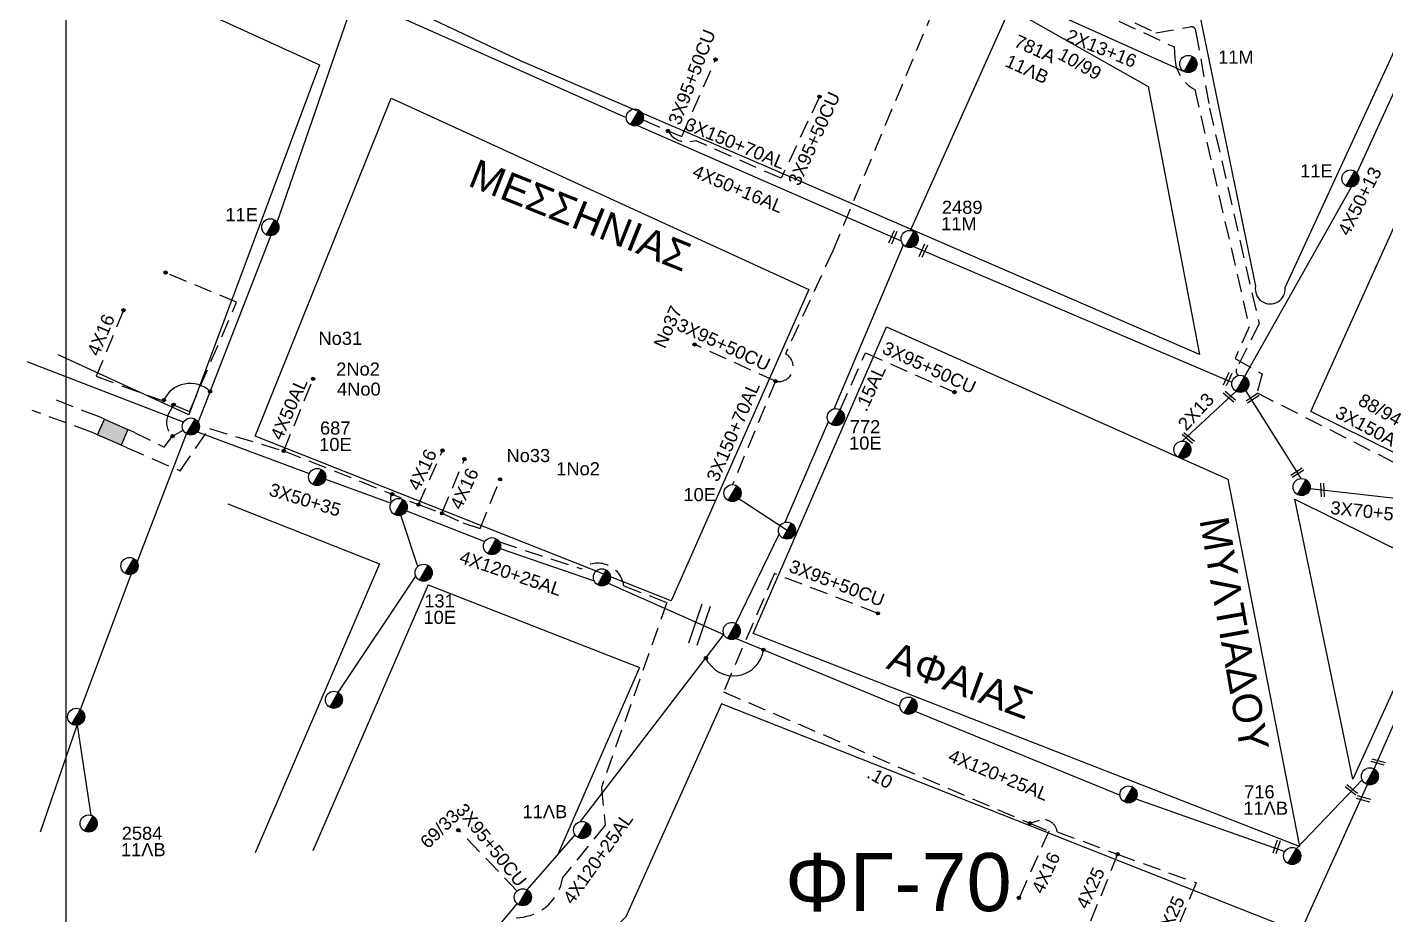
# Model space of a CAD drawing. Header units: millimetres. Extents: x 8791 to 11104, y 1833 to 2902.
# Drawn here: x 8822.5 to 9013.5, y 2456.7 to 2581.6 of the extents above; entities that cross this region are included whole.
import ezdxf
from ezdxf.enums import TextEntityAlignment as Align

# ---------------------------------------------------------------- set-up
doc = ezdxf.new("R2010")
doc.units = ezdxf.units.MM
doc.linetypes.add('DASHED', pattern=[19.05, 12.7, -6.35])
for name, color, linetype in [('Link Box 4 Διευθύνσεων', 7, 'Continuous'), ('Γέφυρες Εναερίου Δικτύου', 7, 'Continuous'), ('Γυμνά εναέρια ΧΤ (3Φ)   4x50AL', 7, 'Continuous'), ('Γυμνά εναέρια ΧΤ και ΦΟΠ (3Φ)   4x50+16AL', 7, 'Continuous'), ('Εναέρια παροχή ΧΤ 4x16', 7, 'SYN_LINE'), ('Επιγραφές - Σχήματα', 7, 'Continuous'), ('Καλώδια ΧΤ   2x13', 7, 'Continuous'), ('Καλώδια ΧΤ   3x150+70AL', 7, 'DASHED'), ('Καλώδια ΧΤ   3x150AL+50CU', 7, 'DASHED'), ('Καλώδια ΧΤ   3x95+50CU', 7, 'DASHED'), ('Καλώδια ΧΤ   4x50+13', 7, 'Continuous'), ('Μηχανική τομή', 7, 'Continuous'), ('Στύλος ΦΜ', 7, 'Continuous'), ('Στύλος ΦΜ @ 1', 7, 'Continuous'), ('Συνδέσεις', 7, 'Continuous'), ('Συνεστραμμένα ΧΤ   3x70+54.6+25AL', 7, 'SYN_LINE'), ('Συνεστραμμένα ΧΤ   4x120+25AL', 7, 'SYN_LINE'), ('Τομή', 7, 'Continuous'), ('Υπόβαθρο ΔΕΗ', 7, 'Continuous'), ('Υπόγεια Καλώδια Δικτύου ΧΤ   .10', 7, 'DASHED'), ('Υπόγεια Καλώδια Δικτύου ΧΤ   .15', 7, 'DASHED')]:
    doc.layers.add(name, color=color, linetype=linetype)
doc.styles.add('ar', font='ARIAL.TTF')
doc.styles.get("Standard").update_dxf_attribs({"font": 'ARIAL.TTF'})
doc.linetypes.add('SYN_LINE', pattern='A,0.5,-0.0001,["/\\/\\/\\/",Standard,S=0.1,R=0,X=0,Y=-0.05],-0.25', length=0.7501)

# ---------------------------------------------------------------- blocks, each defined once
blk = doc.blocks.new('ΥΠΑΡΧΩΝ ΤΣΙΜΕΝΤΕΝΙΟΣ ΣΤΥΛΟΣ')
at = {"layer": 'Στύλος ΦΜ'}
blk.add_hatch(color=256, dxfattribs=at).paths.add_polyline_path([(-1.29, -2.28, 0.574793), (2.62, 0, 0.268822), (1.3, 2.27)])
blk.add_line((-1.29, -2.28), (1.3, 2.27), dxfattribs=at)
blk.add_circle((0, 0), 2.62, dxfattribs=at)
at = {"layer": 'Στύλος ΦΜ', "flags": 4}
for tag, p in [('ΑΡΙΘΜΟΣ', (-4.68, 8.05)), ('ΤΥΠΟΣ', (-4.91, 3.03))]:
    blk.add_attdef(tag, p, '', height=4, dxfattribs=at)
blk = doc.blocks.new('LINK BOX 4 ΑΝΑΧΩΡΗΣΕΩΝ')
at = {"layer": 'Link Box 4 Διευθύνσεων', "ltscale": 40}
blk.add_hatch(color=256, dxfattribs=at).paths.add_polyline_path([(-3.54, 0), (-3.54, -4.67), (3.54, -4.67), (3.54, 0)])
for p, q in [((-3.54, 0), (-5.33, 0)), ((5.33, 0), (3.54, 0)), ((-3.54, -4.67), (-5.33, -4.67)), ((5.33, -4.67), (3.54, -4.67))]:
    blk.add_line(p, q, dxfattribs=at)
blk.add_lwpolyline([(-3.54, -4.67), (-3.54, 0), (3.54, 0), (3.54, -4.67)], close=True, dxfattribs=at)
blk = doc.blocks.new('ΤΟΜΗ')
at = {"layer": 'Τομή', "ltscale": 40}
for p, q in [((-5.68, 0), (5.68, 0)), ((5.68, -2.33), (-5.68, -2.33))]:
    blk.add_line(p, q, dxfattribs=at)
blk = doc.blocks.new('_ΣΥΝΔΕΣΗ')
at = {"layer": 'Συνδέσεις', "linetype": 'SYN_LINE', "ltscale": 40}
blk.add_hatch(color=256, dxfattribs=at).paths.add_polyline_path([(0.5, -0.01, 1), (-0.5, -0.01, 1)])
at = {"layer": 'Συνδέσεις'}
blk.add_circle((0, -0.01), 0.5, dxfattribs=at)
blk = doc.blocks.new('ΜΗΧΑΝΙΚΗ ΤΟΜΗ')
at = {"layer": 'Μηχανική τομή', "ltscale": 40}
for p, q in [((-1.89, 0.78), (1.89, 0.78)), ((1.89, 0), (-1.89, 0))]:
    blk.add_line(p, q, dxfattribs=at)

msp = doc.modelspace()

# ---------------------------------------------------------------- linework, layer by layer
at = {"layer": 'Γέφυρες Εναερίου Δικτύου', "color": 62, "linetype": 'DASHED', "ltscale": 0.2}
msp.add_line((8832.5, 2526.79), (8825.97, 2529.35), dxfattribs=at)
at = {"layer": 'Γέφυρες Εναερίου Δικτύου', "color": 30, "linetype": 'DASHED', "ltscale": 0.2}
msp.add_line((8831.54, 2524.61), (8823.17, 2527.66), dxfattribs=at)
at = {"layer": 'Γέφυρες Εναερίου Δικτύου', "color": 1, "linetype": 'DASHED', "ltscale": 0.2}
msp.add_lwpolyline([(8965.51, 2591.17), (8964.47, 2588.79), (8981.12, 2580.76), (8985.99, 2581.61, -0.51938), (8986.76, 2580.84), (8988.69, 2570.18), (8995.65, 2539.83), (8992.48, 2533.51, 0.423019), (8992.8, 2532.59, 1.909095)], format="xyb", dxfattribs=at)
at = {"layer": 'Γέφυρες Εναερίου Δικτύου', "color": 27, "linetype": 'DASHED', "ltscale": 0.2}
for points in [[(8836.52, 2522.42), (8843.98, 2519.19), (8848.11, 2525.11), (8858.55, 2521.98), (8877.49, 2514.42), (8880.79, 2513.2), (8883.72, 2511.85), (8886.16, 2511.06), (8888.95, 2517.98)], [(8888.87, 2509.17), (8900.36, 2505.4)]]:
    msp.add_lwpolyline(points, dxfattribs=at)
at = {"layer": 'Γέφυρες Εναερίου Δικτύου', "color": 62, "linetype": 'DASHED', "ltscale": 0.2}
msp.add_lwpolyline([(8837.48, 2524.6), (8841.75, 2522.5), (8842.92, 2524.05), (8844.41, 2524.88)], dxfattribs=at)
at = {"layer": 'Γέφυρες Εναερίου Δικτύου', "color": 27}
for points in [[(8877.41, 2505.74), (8875.01, 2512.92)], [(8866.2, 2488.02), (8877.11, 2504.35)]]:
    msp.add_lwpolyline(points, dxfattribs=at)
at = {"layer": 'Γέφυρες Εναερίου Δικτύου', "color": 27, "linetype": 'DASHED', "ltscale": 0.2}
msp.add_lwpolyline([(8906.35, 2503), (8912.4, 2500.66), (8903.2, 2474.65), (8903.75, 2469.36), (8897.74, 2461.97), (8897.42, 2460.65, -0.3062), (8891.21, 2456.34)], format="xyb", dxfattribs=at)
at = {"layer": 'Γέφυρες Εναερίου Δικτύου', "color": 173, "linetype": 'DASHED', "ltscale": 0.2}
for points in [[(8963.43, 2469.62), (8966.09, 2468.52), (8961.89, 2459.11)], [(8975.77, 2465.26), (8970.8, 2452.99)], [(8986.81, 2461.26), (8981.85, 2449.28)]]:
    msp.add_lwpolyline(points, dxfattribs=at)
at = {"layer": 'Γέφυρες Εναερίου Δικτύου', "color": 27, "linetype": 'DASHED', "ltscale": 0.2}
for centre, radius, start, end in [((8874.49, 2515.25), 0.954, 137.779, 212.7381), ((8902.69, 2502.48), 3.7, 8.1221, 128.1367)]:
    msp.add_arc(centre, radius, start, end, dxfattribs=at)
at = {"layer": 'Γυμνά εναέρια ΧΤ (3Φ)   4x50AL', "color": 27, "linetype": 'DASHED', "ltscale": 0.2}
msp.add_lwpolyline([(8858.55, 2521.98), (8862.68, 2532.1)], dxfattribs=at)
at = {"layer": 'Γυμνά εναέρια ΧΤ και ΦΟΠ (3Φ)   4x50+16AL', "color": 151}
for p, q in [((8837.96, 2506.31), (8844.9, 2524.36)), ((8829.97, 2485.63), (8837.09, 2504.61)), ((8824.35, 2468.41), (8829.52, 2483.39)), ((8829.52, 2483.39), (8831.44, 2470.75))]:
    msp.add_line(p, q, dxfattribs=at)
at = {"layer": 'Γυμνά εναέρια ΧΤ και ΦΟΠ (3Φ)   4x50+16AL', "color": 62}
for points in [[(8857.63, 2554.13), (8868.04, 2584.27)], [(8846.54, 2525.99), (8856.73, 2552.22)]]:
    msp.add_lwpolyline(points, dxfattribs=at)
at = {"layer": 'Γυμνά εναέρια ΧΤ και ΦΟΠ (3Φ)   4x50+16AL', "color": 133}
for points in [[(8869.83, 2585.19), (8906.7, 2568.87)], [(8908.27, 2567.71), (8945.35, 2551.53)], [(8947.08, 2550.7), (8991.83, 2531.65)]]:
    msp.add_lwpolyline(points, dxfattribs=at)
at = {"layer": 'Γυμνά εναέρια ΧΤ και ΦΟΠ (3Φ)   4x50+16AL', "color": 6, "ltscale": 0.2}
msp.add_lwpolyline([(8991.82, 2433.09), (9010.89, 2475.07)], dxfattribs=at)
at = {"layer": 'Εναέρια παροχή ΧΤ 4x16', "color": 62, "linetype": 'DASHED', "ltscale": 0.2}
msp.add_lwpolyline([(8851.92, 2542.87), (8841.94, 2547.04)], dxfattribs=at)
msp.add_lwpolyline([(8836.02, 2541.74), (8832.19, 2532.46), (8843.04, 2528.47), (8842.37, 2527.2, 0.343913), (8842.92, 2524.05, 0.384313)], format="xyb", dxfattribs=at)
at = {"layer": 'Εναέρια παροχή ΧΤ 4x16', "color": 27, "linetype": 'DASHED', "ltscale": 0.2}
for points in [[(8877.49, 2514.42), (8880.88, 2522.04)], [(8880.79, 2513.2), (8883.94, 2520.82)]]:
    msp.add_lwpolyline(points, dxfattribs=at)
at = {"layer": 'Επιγραφές - Σχήματα'}
msp.add_lwpolyline([(10868.02, 2888.59), (10868.02, 1855.69), (8827.98, 1855.69), (8827.98, 2890.56)], dxfattribs=at)
at = {"layer": 'Επιγραφές - Σχήματα', "ltscale": 20}
for centre, radius, start, end in [((8845.38, 2527.36), 4.09, 46.5496, 156.2197), ((8921.76, 2494.59), 4.25, 204.3104, 352.4703)]:
    msp.add_arc(centre, radius, start, end, dxfattribs=at)
at = {"layer": 'Καλώδια ΧΤ   2x13', "color": 30}
msp.add_lwpolyline([(8984.86, 2523.36), (8992.41, 2530.36)], dxfattribs=at)
at = {"layer": 'Καλώδια ΧΤ   3x150+70AL', "color": 173, "ltscale": 0.2}
for points in [[(8962.43, 2592.41), (8962.02, 2591.51), (8954.3, 2594.63), (8935.73, 2550.1), (8929.07, 2535.64)], [(8927.67, 2531.77), (8921.64, 2517.24)]]:
    msp.add_lwpolyline(points, dxfattribs=at)
at = {"layer": 'Καλώδια ΧΤ   3x150+70AL', "color": 133, "ltscale": 0.2}
msp.add_lwpolyline([(8928.46, 2560.3), (8916.52, 2565.55), (8915.68, 2565.44, -0.301755), (8912.53, 2566.97, -1.753852)], format="xyb", dxfattribs=at)
at = {"layer": 'Καλώδια ΧΤ   3x150+70AL', "color": 62, "linetype": 'DASHED', "ltscale": 0.2}
msp.add_lwpolyline([(8843.04, 2528.47), (8845.3, 2527.53), (8851.92, 2542.87)], dxfattribs=at)
at = {"layer": 'Καλώδια ΧΤ   3x150+70AL', "color": 173, "ltscale": 0.2}
msp.add_arc((8928.09, 2533.8), 2.08, 258.2456, 62.012, dxfattribs=at)
at = {"layer": 'Καλώδια ΧΤ   3x150AL+50CU', "color": 30, "ltscale": 0.2}
msp.add_lwpolyline([(8963.43, 2592.01), (8962.11, 2588.83), (8983.73, 2578.77), (8983.81, 2577.18, 0.264758), (8986.61, 2572.8), (8994.24, 2539.44), (8992.27, 2534.97), (8996.07, 2532.83), (8995.38, 2530.13), (9023.91, 2515.66), (9025.92, 2515.92, -0.37576), (9027.27, 2515.01, -1.314669)], format="xyb", dxfattribs=at)
at = {"layer": 'Καλώδια ΧΤ   3x95+50CU', "color": 133, "ltscale": 0.2}
for points in [[(8909.06, 2568.51), (8912.53, 2566.97), (8914.49, 2566.17), (8919.23, 2576.99)], [(8933.85, 2571.77), (8928.46, 2560.3)]]:
    msp.add_lwpolyline(points, dxfattribs=at)
at = {"layer": 'Καλώδια ΧΤ   3x95+50CU', "color": 173, "ltscale": 0.2}
for points in [[(8927.67, 2531.77), (8916.29, 2536.94)], [(8942.08, 2499.13), (8927.52, 2504.73), (8920.36, 2488.08)]]:
    msp.add_lwpolyline(points, dxfattribs=at)
at = {"layer": 'Καλώδια ΧΤ   3x95+50CU', "ltscale": 0.2}
msp.add_lwpolyline([(8940.34, 2535.75), (8952.84, 2530.24)], dxfattribs=at)
at = {"layer": 'Καλώδια ΧΤ   3x95+50CU', "color": 1, "ltscale": 0.2}
msp.add_lwpolyline([(8891.34, 2460.09), (8883.12, 2468.72)], dxfattribs=at)
at = {"layer": 'Καλώδια ΧΤ   4x50+13', "color": 1}
for points in [[(9021.83, 2588.15), (9009.4, 2561.06)], [(9008.6, 2559.07), (8993.61, 2532.45)]]:
    msp.add_lwpolyline(points, dxfattribs=at)
at = {"layer": 'Καλώδια ΧΤ   4x50+13', "color": 30}
for points in [[(8993.75, 2530.46), (9001.5, 2518.09)], [(9011.83, 2477.27), (9019.39, 2494.42)]]:
    msp.add_lwpolyline(points, dxfattribs=at)
at = {"layer": 'Συνεστραμμένα ΧΤ   3x70+54.6+25AL', "color": 30, "linetype": 'SYN_LINE', "ltscale": 20}
msp.add_lwpolyline([(9002.81, 2516.7), (9026.76, 2513.95)], dxfattribs=at)
at = {"layer": 'Συνεστραμμένα ΧΤ   4x120+25AL', "color": 133, "ltscale": 20}
msp.add_line((8961.7, 2585.87), (8985.1, 2575.33), dxfattribs=at)
msp.add_lwpolyline([(8946.64, 2552.97), (8961.45, 2586.05)], dxfattribs=at)
at = {"layer": 'Συνεστραμμένα ΧΤ   4x120+25AL', "color": 173, "ltscale": 20}
for points in [[(8935.92, 2527.9), (8945.65, 2550.95)], [(8929.02, 2511.94), (8935.11, 2526.12)]]:
    msp.add_lwpolyline(points, dxfattribs=at)
at = {"layer": 'Συνεστραμμένα ΧΤ   4x120+25AL', "color": 27, "ltscale": 20}
for points in [[(8844.45, 2526.02), (8822.48, 2534.48)], [(8846.42, 2524.65), (8862.14, 2518.8)], [(8875.78, 2513.56), (8886.83, 2509.24)], [(8904.14, 2503.37), (8920.42, 2496.14)]]:
    msp.add_lwpolyline(points, dxfattribs=at)
at = {"layer": 'Συνεστραμμένα ΧΤ   4x120+25AL', "color": 27, "ltscale": 10}
msp.add_lwpolyline([(8864.4, 2518), (8873.63, 2514.63)], dxfattribs=at)
at = {"layer": 'Συνεστραμμένα ΧΤ   4x120+25AL', "color": 173, "ltscale": 10}
msp.add_lwpolyline([(8929.29, 2510.77), (8921.87, 2515.66)], dxfattribs=at)
at = {"layer": 'Συνεστραμμένα ΧΤ   4x120+25AL', "color": 173, "ltscale": 15}
msp.add_lwpolyline([(8922.11, 2497.69), (8928.21, 2510.25)], dxfattribs=at)
at = {"layer": 'Συνεστραμμένα ΧΤ   4x120+25AL', "color": 27, "ltscale": 15}
msp.add_lwpolyline([(8888.98, 2508.25), (8902.17, 2503.72)], dxfattribs=at)
at = {"layer": 'Συνεστραμμένα ΧΤ   4x120+25AL', "color": 1, "ltscale": 20}
for points in [[(8900.27, 2469.85), (8920.42, 2496.14)], [(8922.13, 2495.61), (8945.16, 2486.1)], [(8947.26, 2485.36), (8976.1, 2473.57)], [(8978.32, 2473.03), (8999.27, 2465.64)], [(8892.76, 2460.25), (8899.51, 2467.98)], [(8880, 2444.76), (8891.37, 2458.3)]]:
    msp.add_lwpolyline(points, dxfattribs=at)
at = {"layer": 'Συνεστραμμένα ΧΤ   4x120+25AL', "color": 1, "ltscale": 15}
msp.add_lwpolyline([(9000.9, 2466.06), (9010.13, 2475.74)], dxfattribs=at)
at = {"layer": 'Υπόβαθρο ΔΕΗ'}
msp.add_lwpolyline([(9042.68, 2653.69), (9004.74, 2629.87), (8986.31, 2588.2), (8995.15, 2545.13, 1.152033), (8999.31, 2544.94), (9025.1, 2600.85), (9047.83, 2650.47, 0.878609), (9044.37, 2654.75), (9042.68, 2653.69)], format="xyb", dxfattribs=at)
for points in [[(9059.15, 2651.81), (9086.34, 2642.54), (9056.4, 2578.5), (9027.02, 2515.63), (9002.91, 2527.52), (9029.58, 2586.65)], [(8873.64, 2571.55), (8932.37, 2544.66), (8912.99, 2500.89), (8854.53, 2524.05)], [(8943.29, 2539.43), (8991.24, 2517.99), (9001.33, 2466.33), (8924.54, 2496.31)], [(9000.67, 2515.21), (9021.94, 2504.66), (9008.85, 2475.82)], [(8975.06, 2402.78), (8999.05, 2455.2), (8920.09, 2486.43), (8906.63, 2456.47), (8893.13, 2442.98)]]:
    msp.add_lwpolyline(points, close=True, dxfattribs=at)
msp.add_lwpolyline([(8898.5, 2639.1), (8949.52, 2619.96), (8942.11, 2601.1, 0.502334), (8945.56, 2592.76), (8980.07, 2573.21), (8987.29, 2535.51), (8926.35, 2561.95), (8891.83, 2576.82), (8878.21, 2583.22)], format="xyb", close=True, dxfattribs=at)
for points in [[(8827.16, 2592.91), (8863.57, 2576.26), (8845.2, 2527.05), (8826.83, 2535.47)], [(8850.68, 2514.53), (8871.99, 2506.09), (8854.51, 2465.47)], [(8878.86, 2503.14), (8862.64, 2465.73)], [(8878.86, 2503.14), (8908.57, 2491.53), (8897.15, 2465.45)]]:
    msp.add_lwpolyline(points, dxfattribs=at)
at = {"layer": 'Υπόγεια Καλώδια Δικτύου ΧΤ   .10', "color": 173, "ltscale": 0.2}
msp.add_lwpolyline([(8920.36, 2488.08), (8963.43, 2469.62), (8964.77, 2470.03, -0.459926), (8967.28, 2468.42), (8975.77, 2465.26), (8986.81, 2461.26)], format="xyb", dxfattribs=at)
at = {"layer": 'Υπόγεια Καλώδια Δικτύου ΧΤ   .15', "ltscale": 0.2}
msp.add_lwpolyline([(8936.75, 2527.76), (8940.34, 2535.75)], dxfattribs=at)

# ---------------------------------------------------------------- block references
at = {"layer": 'Link Box 4 Διευθύνσεων', "xscale": 0.5104822389464212, "yscale": 0.5104822389464212, "zscale": 0.5104822389464212, "rotation": 336.338596671683}
msp.add_blockref('LINK BOX 4 ΑΝΑΧΩΡΗΣΕΩΝ', (8834.99, 2525.7), dxfattribs=at)
at = {"layer": 'Μηχανική τομή'}
for p, xscale, yscale, zscale, rotation in [((8943.99, 2552.09), 0.5104822389465652, 0.5104822389465652, 0.5104822389465652, 245.6679469187155), ((8948.26, 2550.19), 0.5104822389465652, 0.5104822389465652, 0.5104822389465652, 245.6679469187155), ((8991.05, 2532.16), 0.5104822389465652, 0.5104822389465652, 0.5104822389465652, 245.6679469187155), ((8991.61, 2529.76), 0.510482238946484, 0.510482238946484, 0.510482238946484, 139.5927283400722), ((8994.63, 2529.56), 0.5104822389464702, 0.5104822389464702, 0.5104822389464702, 212.8853291536333), ((8985.82, 2523.95), 0.510482238946484, 0.510482238946484, 0.510482238946484, 139.5927283400722), ((9000.91, 2519.08), 0.5104822389464702, 0.5104822389464702, 0.5104822389464702, 212.8853291536333), ((9004.76, 2516.49), 0.5104822389465152, 0.5104822389465152, 0.5104822389465152, 92.96078094854953), ((9012.43, 2478.43), 0.5104822389464337, 0.5104822389464337, 0.5104822389464337, 164.5229313551866), ((9008.74, 2474.47), 0.5104822389464334, 0.5104822389464334, 0.5104822389464334, 141.5173471765173), ((9010.38, 2473.24), 0.5104822389464337, 0.5104822389464337, 0.5104822389464337, 164.5229313551866), ((8997.94, 2466.36), 0.5104822389465081, 0.5104822389465081, 0.5104822389465081, 251.5098013596451)]:
    msp.add_blockref('ΜΗΧΑΝΙΚΗ ΤΟΜΗ', p, dxfattribs=dict(at, xscale=xscale, yscale=yscale, zscale=zscale, rotation=rotation))
at = {"layer": 'Στύλος ΦΜ @ 1', "ltscale": 40}
ref = msp.add_blockref('ΥΠΑΡΧΩΝ ΤΣΙΜΕΝΤΕΝΙΟΣ ΣΤΥΛΟΣ', (8985.7, 2576.38), dxfattribs=dict(at, xscale=0.4594340150515993, yscale=0.4594340150515993, zscale=0.4594340150515993))
ref.add_attrib('ΤΥΠΟΣ', '11M', (8989.89, 2576.43), dxfattribs={"layer": 'Στύλος ΦΜ', "height": 1.838, "flags": 4})
at = {"layer": 'Στύλος ΦΜ @ 1', "ltscale": 40, "xscale": 0.4594340150515993, "yscale": 0.4594340150515993, "zscale": 0.4594340150515993}
for p in [(8907.9, 2568.86), (8993.01, 2531.4), (8845.49, 2525.41), (8984.87, 2522.15), (9001.63, 2516.89), (8874.7, 2514.09), (8929.29, 2510.77), (8887.82, 2508.57), (8836.87, 2505.79), (8903.27, 2504.2), (8921.52, 2496.65), (8865.6, 2486.98), (8946.36, 2486.15), (8829.37, 2484.58), (9011.23, 2476.22), (8977.3, 2473.67), (8892.16, 2459.21)]:
    msp.add_blockref('ΥΠΑΡΧΩΝ ΤΣΙΜΕΝΤΕΝΙΟΣ ΣΤΥΛΟΣ', p, dxfattribs=at)
at = {"layer": 'Στύλος ΦΜ @ 1', "ltscale": 40}
ref = msp.add_blockref('ΥΠΑΡΧΩΝ ΤΣΙΜΕΝΤΕΝΙΟΣ ΣΤΥΛΟΣ', (9008.49, 2560.27), dxfattribs=dict(at, xscale=0.4594340150515993, yscale=0.4594340150515993, zscale=0.4594340150515993))
ref.add_attrib('ΤΥΠΟΣ', '11E', (9001.42, 2560.44), dxfattribs={"layer": 'Στύλος ΦΜ', "height": 1.838, "flags": 4})
ref = msp.add_blockref('ΥΠΑΡΧΩΝ ΤΣΙΜΕΝΤΕΝΙΟΣ ΣΤΥΛΟΣ', (8856.66, 2553.42), dxfattribs=dict(at, xscale=0.4594340150515993, yscale=0.4594340150515993, zscale=0.4594340150515993))
ref.add_attrib('ΤΥΠΟΣ', '11E', (8850.34, 2554.27), dxfattribs={"layer": 'Στύλος ΦΜ', "height": 1.838, "flags": 4})
ref = msp.add_blockref('ΥΠΑΡΧΩΝ ΤΣΙΜΕΝΤΕΝΙΟΣ ΣΤΥΛΟΣ', (8946.53, 2551.77), dxfattribs=dict(at, xscale=0.4594340150515993, yscale=0.4594340150515993, zscale=0.4594340150515993))
ref.add_attrib('ΤΥΠΟΣ', '11M', (8950.95, 2553), dxfattribs={"layer": 'Στύλος ΦΜ', "height": 1.838, "flags": 4})
ref.add_attrib('ΑΡΙΘΜΟΣ', '2489', (8951.06, 2555.31), dxfattribs={"layer": 'Στύλος ΦΜ', "height": 1.838, "flags": 4})
ref = msp.add_blockref('ΥΠΑΡΧΩΝ ΤΣΙΜΕΝΤΕΝΙΟΣ ΣΤΥΛΟΣ', (8936.16, 2526.72), dxfattribs=dict(at, xscale=0.4594340150515993, yscale=0.4594340150515993, zscale=0.4594340150515993))
ref.add_attrib('ΤΥΠΟΣ', '10E', (8938.01, 2522.16), dxfattribs={"layer": 'Στύλος ΦΜ', "height": 1.838, "flags": 4})
ref.add_attrib('ΑΡΙΘΜΟΣ', '772', (8938.12, 2524.46), dxfattribs={"layer": 'Στύλος ΦΜ', "height": 1.838, "flags": 4})
ref = msp.add_blockref('ΥΠΑΡΧΩΝ ΤΣΙΜΕΝΤΕΝΙΟΣ ΣΤΥΛΟΣ', (8863.24, 2518.31), dxfattribs=dict(at, xscale=0.4594340150515993, yscale=0.4594340150515993, zscale=0.4594340150515993))
ref.add_attrib('ΤΥΠΟΣ', '10E', (8863.53, 2521.96), dxfattribs={"layer": 'Στύλος ΦΜ', "height": 1.838, "flags": 4})
ref.add_attrib('ΑΡΙΘΜΟΣ', '687', (8863.64, 2524.27), dxfattribs={"layer": 'Στύλος ΦΜ', "height": 1.838, "flags": 4})
ref = msp.add_blockref('ΥΠΑΡΧΩΝ ΤΣΙΜΕΝΤΕΝΙΟΣ ΣΤΥΛΟΣ', (8921.63, 2516.04), dxfattribs=dict(at, xscale=0.4594340150515993, yscale=0.4594340150515993, zscale=0.4594340150515993))
ref.add_attrib('ΤΥΠΟΣ', '10E', (8914.73, 2514.91), dxfattribs={"layer": 'Στύλος ΦΜ', "height": 1.838, "flags": 4})
ref = msp.add_blockref('ΥΠΑΡΧΩΝ ΤΣΙΜΕΝΤΕΝΙΟΣ ΣΤΥΛΟΣ', (8878.21, 2504.84), dxfattribs=dict(at, xscale=0.4594340150515993, yscale=0.4594340150515993, zscale=0.4594340150515993))
ref.add_attrib('ΤΥΠΟΣ', '10E', (8878.19, 2497.65), dxfattribs={"layer": 'Στύλος ΦΜ', "height": 1.838, "flags": 4})
ref.add_attrib('ΑΡΙΘΜΟΣ', '131', (8878.3, 2499.96), dxfattribs={"layer": 'Στύλος ΦΜ', "height": 1.838, "flags": 4})
ref = msp.add_blockref('ΥΠΑΡΧΩΝ ΤΣΙΜΕΝΤΕΝΙΟΣ ΣΤΥΛΟΣ', (9000.3, 2465.02), dxfattribs=dict(at, xscale=0.4594340150515993, yscale=0.4594340150515993, zscale=0.4594340150515993))
ref.add_attrib('ΤΥΠΟΣ', '11ΛB', (8993.44, 2470.81), dxfattribs={"layer": 'Στύλος ΦΜ', "height": 1.838, "flags": 4})
ref.add_attrib('ΑΡΙΘΜΟΣ', '716', (8993.55, 2473.12), dxfattribs={"layer": 'Στύλος ΦΜ', "height": 1.838, "flags": 4})
ref = msp.add_blockref('ΥΠΑΡΧΩΝ ΤΣΙΜΕΝΤΕΝΙΟΣ ΣΤΥΛΟΣ', (8900.49, 2468.67), dxfattribs=dict(at, xscale=0.4594340150515993, yscale=0.4594340150515993, zscale=0.4594340150515993))
ref.add_attrib('ΤΥΠΟΣ', '11ΛB', (8892.11, 2470.33), dxfattribs={"layer": 'Στύλος ΦΜ', "height": 1.838, "flags": 4})
ref = msp.add_blockref('ΥΠΑΡΧΩΝ ΤΣΙΜΕΝΤΕΝΙΟΣ ΣΤΥΛΟΣ', (8831.13, 2469.59), dxfattribs=dict(at, xscale=0.4594340150515993, yscale=0.4594340150515993, zscale=0.4594340150515993))
ref.add_attrib('ΤΥΠΟΣ', '11ΛB', (8835.66, 2464.98), dxfattribs={"layer": 'Στύλος ΦΜ', "height": 1.838, "flags": 4})
ref.add_attrib('ΑΡΙΘΜΟΣ', '2584', (8835.77, 2467.29), dxfattribs={"layer": 'Στύλος ΦΜ', "height": 1.838, "flags": 4})
at = {"layer": 'Συνδέσεις', "xscale": 0.4594340150518314, "yscale": 0.4594340150518314, "zscale": 0.4594340150518314}
for p in [(8919.24, 2577), (8933.86, 2571.79), (8912.54, 2566.98), (8841.94, 2547.05), (8836.02, 2541.75), (8916.3, 2536.95), (8848.2, 2530.34), (8862.68, 2532.11), (8927.68, 2531.78), (8841.69, 2529.13), (8843.04, 2528.48), (8952.85, 2530.25), (8842.92, 2524.06), (8858.55, 2521.98), (8880.88, 2522.04), (8883.94, 2520.83), (8888.96, 2517.98), (8873.79, 2515.9), (8877.49, 2514.42), (8880.79, 2513.2), (8942.08, 2499.14), (8917.89, 2492.84), (8925.97, 2494.03), (8963.43, 2469.63), (8883.07, 2468.65), (8975.77, 2465.27), (8961.89, 2459.12)]:
    msp.add_blockref('_ΣΥΝΔΕΣΗ', p, dxfattribs=at)
at = {"layer": 'Τομή', "xscale": 0.5104822389466142, "yscale": 0.5104822389466142, "zscale": 0.5104822389466142, "rotation": 251.1589348273367}
msp.add_blockref('ΤΟΜΗ', (8917.55, 2497.35), dxfattribs=at)

# ---------------------------------------------------------------- texts
at = {"layer": 'Γυμνά εναέρια ΧΤ (3Φ)   4x50AL', "ltscale": 0.2}
msp.add_text('4X50AL', height=1.838, rotation=66.0864, dxfattribs=at).set_placement((8859.27, 2527.88), align=Align.MIDDLE)
at = {"layer": 'Γυμνά εναέρια ΧΤ και ΦΟΠ (3Φ)   4x50+16AL', "ltscale": 0.2}
msp.add_text('4X50+16AL', height=1.838, rotation=337.2272, dxfattribs=at).set_placement((8922.41, 2558.82), align=Align.MIDDLE)
at = {"layer": 'Εναέρια παροχή ΧΤ 4x16', "ltscale": 20}
for s, rotation, p in [('4X16', 67.3229, (8832.85, 2538.28)), ('4X16', 64.6346, (8878.02, 2519.34)), ('4X16', 65.1668, (8883.92, 2516.67)), ('4X16', 65.1668, (8965.67, 2462.67)), ('4X25', 65.1668, (8971.93, 2460.52)), ('4X25', 65.1668, (8983.17, 2456.49))]:
    msp.add_text(s, height=1.838, rotation=rotation, dxfattribs=at).set_placement(p, align=Align.MIDDLE)
at = {"layer": 'Επιγραφές - Σχήματα', "ltscale": 20, "attachment_point": 1, "style": 'ar'}
for s, insert, char_height, width, rotation in [('781Α\\P11ΛΒ', (8961.82, 2580.58), 1.838, 11.6488, 335.627), ('2Χ13+16', (8969.04, 2581.36), 1.838, 19.788, 338.141), ('10/99', (8968.1, 2578.78), 1.838, 19.788, 330.8363), ('ΜΕΣΣΗΝΙΑΣ', (8885.78, 2563.12), 4.084, 40.3352, 338.1365), ('Νο37', (8910.45, 2536.98), 1.838, 19.788, 66.0341), ('88/94', (9010.3, 2530.15), 1.838, 19.788, 330.8363), ('3Χ50+35', (8856.87, 2517.5), 1.838, 21.0791, 342.9648), ('3X70+54.6+25AL', (9005.8, 2514.94), 1.8377, 19.788, 353.8407), ('ΜΥΛΤΙΑΔΟΥ', (8991.27, 2513), 4.084, 40.3352, 280.0377), ('ΑΦΑΙΑΣ', (8944.49, 2495.27), 4.084, 40.3352, 339.7879), ('69/33', (8877.54, 2467.24), 1.838, 19.788, 44.395)]:
    msp.add_mtext(s, dxfattribs=dict(at, insert=insert, char_height=char_height, width=width, rotation=rotation))
at = {"layer": 'Επιγραφές - Σχήματα', "ltscale": 20, "width": 19.788, "attachment_point": 1, "style": 'ar'}
for s, insert, char_height in [('Νο31', (8863.43, 2538.72), 1.838), ('2Νο2', (8865.92, 2534.4), 1.838), ('4Νο0', (8866.03, 2531.58), 1.838), ('Νο33', (8889.86, 2522.24), 1.838), ('1Νο2', (8896.85, 2520.38), 1.838), ('ΦΓ-70', (8929, 2465.43), 8.168)]:
    msp.add_mtext(s, dxfattribs=dict(at, insert=insert, char_height=char_height))
at = {"layer": 'Καλώδια ΧΤ   2x13', "ltscale": 0.2}
msp.add_text('2X13', height=1.838, rotation=47.303, dxfattribs=at).set_placement((8986.77, 2527.49), align=Align.MIDDLE)
at = {"layer": 'Καλώδια ΧΤ   3x150+70AL', "ltscale": 0.2}
for rotation, p in [(337.5748, (8922.01, 2565.23)), (66.4586, (8921.71, 2524.69))]:
    msp.add_text('3X150+70AL', height=1.838, rotation=rotation, dxfattribs=at).set_placement(p, align=Align.MIDDLE)
at = {"layer": 'Καλώδια ΧΤ   3x150AL+50CU', "ltscale": 0.2}
msp.add_text('3X150AL+50CU', height=1.8377, rotation=332.173, dxfattribs=at).set_placement((9014.85, 2523.25), align=Align.MIDDLE)
at = {"layer": 'Καλώδια ΧΤ   3x95+50CU', "ltscale": 0.2}
for rotation, p in [(68.8633, (8915.92, 2574.54)), (65.5875, (8933.09, 2565.89)), (335.1897, (8920.39, 2536.93)), (335.4947, (8949.29, 2533.7)), (339.1644, (8936.3, 2503.39)), (308.8086, (8887.74, 2466.56))]:
    msp.add_text('3X95+50CU', height=1.838, rotation=rotation, dxfattribs=at).set_placement(p, align=Align.MIDDLE)
at = {"layer": 'Καλώδια ΧΤ   4x50+13', "ltscale": 0.2}
msp.add_text('4X50+13', height=1.838, rotation=63.0362, dxfattribs=at).set_placement((9009.78, 2557.09), align=Align.MIDDLE)
at = {"layer": 'Συνεστραμμένα ΧΤ   4x120+25AL', "ltscale": 20}
for rotation, p in [(341.3935, (8890.46, 2504.78)), (337.6014, (8959.04, 2476.41)), (54.7202, (8902.7, 2464.69))]:
    msp.add_text('4X120+25AL', height=1.838, rotation=rotation, dxfattribs=at).set_placement(p, align=Align.MIDDLE)
at = {"layer": 'Υπόγεια Καλώδια Δικτύου ΧΤ   .10', "ltscale": 0.2}
msp.add_text('.10', height=1.838, rotation=331.0811, dxfattribs=at).set_placement((8942.36, 2476.05), align=Align.MIDDLE)
at = {"layer": 'Υπόγεια Καλώδια Δικτύου ΧΤ   .15', "ltscale": 20, "insert": (8938.78, 2528.13), "char_height": 1.838, "width": 7.2348, "attachment_point": 1, "rotation": 65.3729, "style": 'ar'}
msp.add_mtext('.15AL', dxfattribs=at)

doc.saveas('drawing.dxf')
